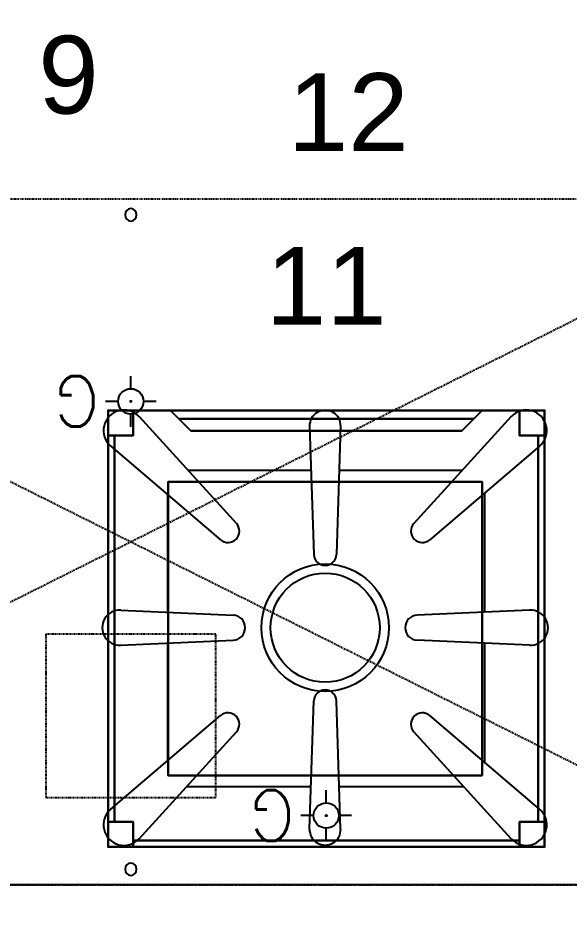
# Model space of a CAD drawing. Header units: millimetres. Extents: x 45 to 25350, y 77 to 5059.
# Drawn here: x 22227 to 22315.5, y 4359.1 to 4503.2 of the extents above; entities that cross this region are included whole.
import ezdxf
from ezdxf.enums import TextEntityAlignment as Align

# ---------------------------------------------------------------- set-up
doc = ezdxf.new("R2010")
doc.units = ezdxf.units.MM
doc.header["$LTSCALE"] = 5
doc.linetypes.add('NASCOSTA', pattern=[0.375, 0.25, -0.125])
doc.linetypes.add('TRATTO-PUNTO', pattern=[1, 0.5, -0.25, 0, -0.25])
for name, color, linetype in [('200-EquipBorder-2d', 9, 'Continuous'), ('200-EquipID-2d', 7, 'Continuous'), ('200-EquipInternal-2d', 252, 'Continuous'), ('200-EquipSteel-3d', 9, 'Continuous'), ('250-Drain-2D', 140, 'Continuous'), ('250-Gas-2D', 50, 'Continuous'), ('300-exhaust-2d', 70, 'Continuous'), ('HG-001 Duvar', 6, 'Continuous')]:
    doc.layers.add(name, color=color, linetype=linetype)
doc.layers.add('200-InsPoint-3D', color=3, linetype='Continuous', plot=False)
doc.styles.add('ARIAL', font='ARIALUNI.TTF', dxfattribs={"height": 1})
doc.styles.add('ROMANS', font='micross.ttf')
doc.styles.add('SIMPLEX', font='simplex')

# ---------------------------------------------------------------- blocks, each defined once
blk = doc.blocks.new('OYOG7070P')
at = {"layer": '200-EquipBorder-2d'}
blk.add_lwpolyline([(0, 0), (700, 0), (700, -700), (0, -700)], close=True, dxfattribs=at)
at = {"layer": '200-EquipInternal-2d'}
for p, q in [((53.4, -12.9), (209.3, -184.3)), ((650.2, -12.9), (494.3, -184.3)), ((326.9, -28.4), (333.7, -234.2)), ((376.7, -28.4), (369.9, -234.2)), ((7.6, -60.2), (183.9, -210.5)), ((696, -60.2), (519.7, -210.5)), ((23.7, -323.2), (204.2, -331.3)), ((679.9, -323.2), (499.4, -331.3)), ((23.7, -379.8), (204.2, -371.7)), ((679.9, -379.8), (499.4, -371.7)), ((326.9, -674.6), (333.7, -468.8)), ((376.7, -674.6), (369.9, -468.8)), ((7.6, -642.8), (183.9, -492.5)), ((696, -642.8), (519.7, -492.5)), ((53.4, -690.1), (209.3, -518.7)), ((650.2, -690.1), (494.3, -518.7))]:
    blk.add_line(p, q, dxfattribs=at)
for points in [[(129, -96), (329.1, -96)], [(374.5, -96), (574.6, -96)], [(96, -326.5), (96, -135.6)], [(604, -138.6), (604, -326.6)], [(96, -567.4), (96, -376.5)], [(604, -376.4), (604, -564.4)], [(329.2, -604), (131.7, -604)], [(571.9, -604), (374.4, -604)]]:
    blk.add_lwpolyline(points, dxfattribs=at)
for radius in [102.3, 87.6]:
    blk.add_circle((351.8, -351.5), radius, dxfattribs=at)
for centre, radius, start, end in [((29, -35.1), 32.9, 42.3105, 229.5417), ((351.8, -27.6), 25, 358.0983, 181.9017), ((674.6, -35.1), 32.9, 310.4583, 137.6895), ((195.8, -196.6), 18.3, 229.5417, 42.3105), ((507.8, -196.6), 18.3, 137.6895, 310.4583), ((351.8, -233.6), 18.1, 181.9017, 358.0983), ((22.4, -351.5), 28.3, 87.444, 272.556), ((203.3, -351.5), 20.2, 272.556, 87.444), ((500.3, -351.5), 20.2, 92.556, 267.444), ((681.2, -351.5), 28.3, 267.444, 92.556), ((351.8, -469.4), 18.1, 1.9017, 178.0983), ((195.8, -506.4), 18.3, 317.6895, 130.4583), ((507.8, -506.4), 18.3, 49.5417, 222.3105), ((29, -667.9), 32.9, 130.4583, 317.6895), ((674.6, -667.9), 32.9, 222.3105, 49.5417), ((351.8, -675.4), 25, 178.0983, 1.9017)]:
    blk.add_arc(centre, radius, start, end, dxfattribs=at)
at = {"layer": '200-EquipSteel-3d'}
for points in [[(99.8, -114.3, 420), (603.8, -114.3, 420), (603.8, -585.7, 420), (99.8, -585.7, 420)], [(99.8, -114.3, 460), (99.8, -114.3, 420), (99.8, -585.7, 420), (99.8, -585.7, 460)], [(99.8, -114.3, 460), (99.8, -114.3, 420), (603.8, -114.3, 420), (603.8, -114.3, 460)], [(603.8, -114.3, 460), (603.8, -114.3, 420), (603.8, -585.7, 420), (603.8, -585.7, 460)], [(99.8, -585.7, 460), (99.8, -585.7, 420), (603.8, -585.7, 420), (603.8, -585.7, 460)], [(100, -700, 415), (132.6, -667.5, 379.4), (113.4, -686.6, 252.1), (100, -700, 250.2)], [(100, -700, 415), (132.6, -667.5, 379.4), (567.4, -667.5, 379.4), (600, -700, 415)], [(132.6, -667.5, 379.4), (113.4, -686.6, 252.1), (586.6, -686.6, 252.1), (567.4, -667.5, 379.4)], [(600, -700, 415), (567.4, -667.5, 379.4), (586.6, -686.6, 252.1), (600, -700, 250.2)], [(100, -700, 250.2), (600, -700, 250.2), (586.6, -686.6, 252.1), (113.4, -686.6, 252.1)]]:
    blk.add_3dface(points, dxfattribs=at)
at = {"layer": '200-EquipSteel-3d', "invisible_edges": 5}
for points in [[(40, -700, 460), (100, -700, 415), (600, -700, 415), (660, -700, 460)], [(660, -700, 210), (600, -700, 250.2), (100, -700, 250.2), (40, -700, 210)], [(40, -700, 460), (100, -700, 415), (100, -700, 250.2), (40, -700, 210)], [(660, -700, 460), (600, -700, 415), (600, -700, 250.2), (660, -700, 210)]]:
    blk.add_3dface(points, dxfattribs=at)
at = {"layer": '200-InsPoint-3D'}
for p in [(0, 0), (700, 0), (0, -700), (700, -700)]:
    blk.add_point(p, dxfattribs=at)
at = {"layer": '200-EquipSteel-3d'}
mesh = blk.add_polyface(dxfattribs=at)
corners = [(0, -40), (40, -40), (40, 0), (0, 0), (0, -40, 460), (40, -40, 460), (40, 0, 460), (0, 0, 460)]
mesh.append_faces([[corners[k] for k in face] for face in [(0, 3, 2, 1), (4, 5, 6, 7), (0, 1, 5, 4), (3, 7, 6, 2), (0, 4, 7, 3), (1, 2, 6, 5)]])
mesh = blk.add_polyface(dxfattribs=at)
corners = [(40, 0, 210), (660, 0, 210), (660, 0, 460), (40, 0, 460), (40, -10, 210), (660, -10, 210), (660, -10, 460), (40, -10, 460)]
mesh.append_faces([[corners[k] for k in face] for face in [(0, 3, 2, 1), (4, 5, 6, 7), (0, 1, 5, 4), (3, 7, 6, 2), (0, 4, 7, 3), (1, 2, 6, 5)]])
mesh = blk.add_polyface(dxfattribs=at)
corners = [(660, -40), (700, -40), (700, 0), (660, 0), (660, -40, 460), (700, -40, 460), (700, 0, 460), (660, 0, 460)]
mesh.append_faces([[corners[k] for k in face] for face in [(0, 3, 2, 1), (4, 5, 6, 7), (0, 1, 5, 4), (3, 7, 6, 2), (0, 4, 7, 3), (1, 2, 6, 5)]])
mesh = blk.add_polyface(dxfattribs=at)
corners = [(0, -40, 210), (10, -40, 210), (10, -40, 460), (0, -40, 460), (0, -660, 210), (10, -660, 210), (10, -660, 460), (0, -660, 460)]
mesh.append_faces([[corners[k] for k in face] for face in [(0, 3, 2, 1), (4, 5, 6, 7), (0, 1, 5, 4), (3, 7, 6, 2), (0, 4, 7, 3), (1, 2, 6, 5)]])
mesh = blk.add_polyface(dxfattribs=at)
corners = [(690, -40, 210), (700, -40, 210), (700, -40, 460), (690, -40, 460), (690, -660, 210), (700, -660, 210), (700, -660, 460), (690, -660, 460)]
mesh.append_faces([[corners[k] for k in face] for face in [(0, 3, 2, 1), (4, 5, 6, 7), (0, 1, 5, 4), (3, 7, 6, 2), (0, 4, 7, 3), (1, 2, 6, 5)]])
mesh = blk.add_polyface(dxfattribs=at)
corners = [(0, -700), (40, -700), (40, -660), (0, -660), (0, -700, 460), (40, -700, 460), (40, -660, 460), (0, -660, 460)]
mesh.append_faces([[corners[k] for k in face] for face in [(0, 3, 2, 1), (4, 5, 6, 7), (0, 1, 5, 4), (3, 7, 6, 2), (0, 4, 7, 3), (1, 2, 6, 5)]])
mesh = blk.add_polyface(dxfattribs=at)
corners = [(660, -700), (700, -700), (700, -660), (660, -660), (660, -700, 460), (700, -700, 460), (700, -660, 460), (660, -660, 460)]
mesh.append_faces([[corners[k] for k in face] for face in [(0, 3, 2, 1), (4, 5, 6, 7), (0, 1, 5, 4), (3, 7, 6, 2), (0, 4, 7, 3), (1, 2, 6, 5)]])
blk = doc.blocks.new('attrib')
at = {"layer": '200-EquipID-2d', "style": 'ARIAL'}
blk.add_attdef('POS', text='', height=2.5, dxfattribs=at).set_placement((0, 0, -1), align=Align.MIDDLE)
at = {"layer": '200-EquipID-2d', "style": 'ROMANS', "flags": 1}
for tag, p in [('ZONA', (0, -4.905, -2)), ('EQUIPMENTDATA', (0, -7.89, -2)), ('LONGDESCR', (0, -11.302, -2)), ('EQUIPMENTCONN', (0, -14.714, -2)), ('ACCESSORYDATA', (0, -18.552, -2)), ('ACCESSORYCONN', (0, -21.857, -2))]:
    blk.add_attdef(tag, text='', height=2.5, dxfattribs=at).set_placement(p, align=Align.CENTER)
blk = doc.blocks.new('GCON')
at = {"layer": '200-InsPoint-3D'}
blk.add_point((0, 0), dxfattribs=at)
at = {"layer": '250-Gas-2D'}
for p, q in [((0, 40.6), (0, 20.3)), ((-40.6, 0), (-20.3, 0)), ((20.3, 0), (40.6, 0)), ((0, -20.3), (0, -40.6))]:
    blk.add_line(p, q, dxfattribs=at)
for radius in [20.3, 1]:
    blk.add_circle((0, 0), radius, dxfattribs=at)
at = {"layer": '250-Gas-2D', "style": 'SIMPLEX', "flags": 8}
blk.add_attdef('G', (50, -40.6), '', height=81, dxfattribs=at)
blk = doc.blocks.new('DCON')
at = {"layer": '250-Drain-2D'}
for p, q in [((0, 40.6), (0, 20.3)), ((-40.6, 0), (-20.3, 0)), ((20.3, 0), (40.6, 0)), ((0, -20.3), (0, -40.6))]:
    blk.add_line(p, q, dxfattribs=at)
for radius in [20.3, 1]:
    blk.add_circle((0, 0), radius, dxfattribs=at)
blk.add_point((0, 0), dxfattribs=at)
at = {"layer": '250-Drain-2D', "style": 'SIMPLEX', "flags": 8}
blk.add_attdef('D', (50, -40.6), '', height=81, dxfattribs=at)
blk = doc.blocks.new('EP1124T')
at = {"layer": '200-EquipBorder-2d', "linetype": 'TRATTO-PUNTO'}
blk.add_lwpolyline([(0, -1100), (2400, -1100), (2400, 0), (0, 0)], close=True, dxfattribs=at)
at = {"layer": '200-EquipInternal-2d', "linetype": 'TRATTO-PUNTO'}
for p, q in [((0, -1100), (2400, 0)), ((0, 0), (2400, -1100))]:
    blk.add_line(p, q, dxfattribs=at)
at = {"layer": '300-exhaust-2d', "const_width": 20}
for points in [[(15, -25, -1), (35, -25, -1)], [(1190, -25, 1), (1210, -25, 1)], [(2385, -25, 1), (2365, -25, 1)], [(15, -1075, 1), (35, -1075, 1)], [(1190, -1075, 1), (1210, -1075, 1)], [(2385, -1075, -1), (2365, -1075, -1)]]:
    blk.add_lwpolyline(points, format="xyb", close=True, dxfattribs=at)
at = {"layer": '300-exhaust-2d', "linetype": 'NASCOSTA'}
blk.add_lwpolyline([(1051, -140), (1051, -402), (1349, -402), (1349, -140)], close=True, dxfattribs=at)
at = {"layer": '250-Drain-2D'}
blk.add_blockref('DCON', (2280, -79.3), dxfattribs=at).add_auto_attribs({'D': 'D'})
at = {"layer": '200-InsPoint-3D', "flags": 9}
blk.add_attdef('DISTANG', (0, 0), '', height=1, dxfattribs=at)

msp = doc.modelspace()

# ---------------------------------------------------------------- hatches: boundary and pattern name
at = {"ltscale": 0.5}
h = msp.add_hatch(dxfattribs=at)
h.set_pattern_fill('ANSI31', color=251, scale=30)
h.set_pattern_definition([(45, (24280.266, 18410.9967), (-2.6516504, 2.6516504), [])])
h.paths.add_polyline_path([(21763.42, 4094.47), (22023.38, 4098.96), (22023.02, 4119.96), (21730.1, 4114.9), (21721.79, 4595.08, -0.130845), (22999.27, 4233.91, -0.490921), (22999.35, 4233.95, -0.006684), (23000.2, 4268.19, 0.132238), (21691.26, 4625.37), (21711.96, 3429.14), (22159.11, 3170.98), (22174.11, 3196.96), (22030.23, 3280.02), (22097.77, 3397), (22270.98, 3297), (22270.99, 3297.02), (22281.98, 3316.05), (22090.58, 3426.55), (22020.06, 3425.33), (21775.09, 3421.1, -0.000011), (21771.02, 3655.54), (22030.98, 3660.03), (22030.62, 3681.03), (21770.66, 3676.54, -0.000019)])

# ---------------------------------------------------------------- linework, layer by layer
for radius, start, end in [(2609.92, 59.67084, 89.80281), (2579.92, 59.30231, 89.12249)]:
    msp.add_arc((21682.28, 2015.46), radius, start, end, dxfattribs=at)
at = {"layer": 'HG-001 Duvar'}
msp.add_line((22502.29, 4364.1), (22135.15, 4364.1), dxfattribs=at)

# ---------------------------------------------------------------- block references
at = {"zscale": 0.1, "rotation": 180}
for name, p, xscale, yscale in [('EP1124T', (22355.15, 4364.1), 0.09166666666666856, 0.09999999999999432), ('OYOG7070P', (22311.52, 4370.21), 0.09999999999854481, 0.09999999999854481)]:
    msp.add_blockref(name, p, dxfattribs=dict(at, xscale=xscale, yscale=yscale))
at = {"xscale": 0.09999999999854481, "yscale": 0.09999999999854481, "zscale": 0.1, "rotation": 180}
for p in [(22245.15, 4441.67), (22276.52, 4375.21)]:
    msp.add_blockref('GCON', p, dxfattribs=at).add_auto_attribs({'G': 'G'})
at = {"layer": '200-EquipID-2d'}
ref = msp.add_blockref('attrib', (22235.15, 4494.1), dxfattribs=dict(at, xscale=5, yscale=5, zscale=5))
ref.add_attrib('POS', '9', dxfattribs={"color": 4, "height": 12.5, "style": 'ARIAL'}).set_placement((22235.15, 4494.1, -5), align=Align.MIDDLE)
ref = msp.add_blockref('attrib', (22280.05, 4488.17), dxfattribs=dict(at, xscale=5, yscale=5, zscale=5))
ref.add_attrib('POS', '12', dxfattribs={"color": 7, "height": 12.5, "style": 'ARIAL'}).set_placement((22280.05, 4488.17, -5), align=Align.MIDDLE)
ref = msp.add_blockref('attrib', (22276.52, 4460.21), dxfattribs=dict(at, xscale=5, yscale=5, zscale=5))
ref.add_attrib('POS', '11', dxfattribs={"color": 1, "height": 12.5, "style": 'ARIAL'}).set_placement((22276.52, 4460.21, -5), align=Align.MIDDLE)

doc.saveas('drawing.dxf')
